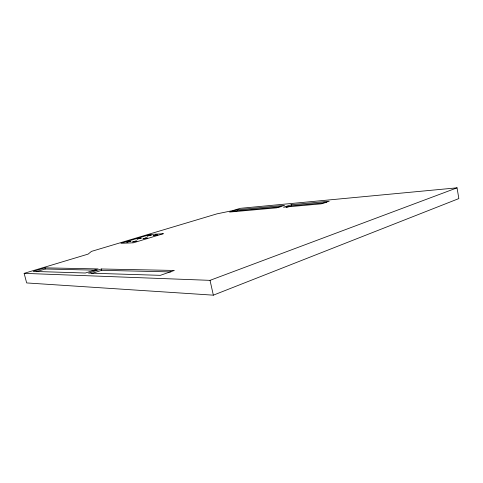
<?xml version="1.0" encoding="UTF-8"?>
<svg xmlns="http://www.w3.org/2000/svg" width="483" height="483" viewBox="0 0 483 483"><rect width="100%" height="100%" fill="white"/><g stroke="black" fill="none" stroke-linecap="round" stroke-linejoin="round"><path stroke-width="0.72" d="M213.341 295.167L458.85 198.579L457.039 187.833L240.226 208.336L232.595 210.63L216.982 213.842L91.444 251.395L88.123 254.106L24.15 273.354L26.656 282.935L213.341 295.167L210.033 280.351L24.15 273.354M210.033 280.351L457.039 187.833M91.698 273.529L101.708 270.311L170.952 271.917M101.382 268.989L88.51 273.112L160.332 275.34L174.357 270.45L101.382 268.989L101.708 270.311M291.358 204.726L283.436 207.231L321.231 203.844L329.237 201.218L291.358 204.726L291.569 205.758L326.478 202.582M286.292 207.43L291.569 205.758M237.304 209.731L229.594 212.055L276.668 207.835L284.565 205.353L237.304 209.731L237.503 210.666L281.021 206.712M44.967 267.854L33.212 271.398L85.334 273.016L98.152 268.922L44.967 267.854L45.257 268.995L96.226 270.178M234.001 211.723L237.503 210.666M36.273 271.718L45.257 268.995M163.26 233.73L133.314 242.816L120.865 243.311L150.394 234.454L163.26 233.73M135.294 241.126L132.596 241.941L136.961 241.053L135.294 241.126M145.612 238.004L142.98 238.801L147.309 237.92L145.612 238.004M155.713 234.955L153.135 235.734L157.422 234.859L155.713 234.955M129.347 241.385L126.673 242.188L130.978 241.313L129.347 241.385M139.605 238.306L136.985 239.091L141.247 238.222L139.605 238.306M149.633 235.287L147.073 236.06L151.3 235.197L149.633 235.287"/></g></svg>
